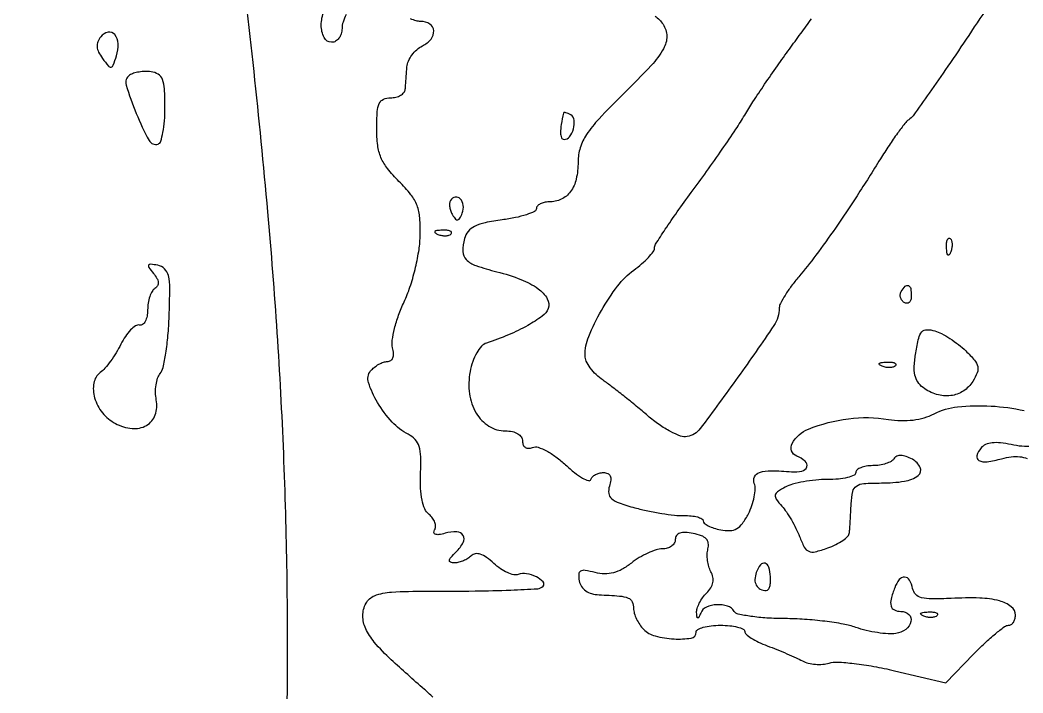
# Model space of a CAD drawing. Extents: x 0 to 5034, y 0 to 2560.
# Drawn here: x 2318.6 to 2463.1, y 1489.2 to 1586.2 of the extents above; entities that cross this region are included whole.
import ezdxf

# ---------------------------------------------------------------- set-up
doc = ezdxf.new("R2010")
doc.units = 0

msp = doc.modelspace()

# ---------------------------------------------------------------- linework, layer by layer
for points in [[(2456.480942, 1621, 0.000005), (2458.61724, 1624.110682, 0.000002), (2461.404255, 1628.169004, 0.000002), (2464.338546, 1632.441864, 0.000003), (2466.972495, 1636.277459, 0.003077)], [(2349.973233, 1599, -0.00785), (2354.266773, 1558.56837, -0.012335), (2356.550716, 1523.710547, -0.012671), (2357.078713, 1489.472589, -0.008938), (2356.009063, 1451, -0.002717)], [(2458.491126, 1588.806207, 0.001919), (2455.272092, 1584, -0.003159), (2452.271546, 1579.543955, -0.004675), (2449.579387, 1575.67803, -0.002199), (2447.247046, 1572.42508, -0.088487), (2446.619123, 1571.818825, 0.079984), (2446.068627, 1571.304998, 0.008363), (2445.006052, 1569.888179, 0.010199), (2443.79539, 1568.142482, 0.008004), (2442.552344, 1566.202958, -0.005338), (2439.180704, 1560.879939, -0.007643), (2436.069464, 1556.239083, -0.008696), (2433.251444, 1552.318866, -0.015579), (2430.783416, 1549.215204, 0.016578), (2429.716894, 1547.868485, 0.020224), (2428.814276, 1546.53835, 0.019171), (2428.153702, 1545.377733, 0.117969), (2427.988588, 1544.715204, -0.147202), (2427.200576, 1542.182991, -0.006882), (2422.023642, 1534.740546, -0.005931), (2416.594786, 1527.347476, -0.186825), (2414.710732, 1526.176337, -0.13755), (2413.772691, 1526.257795, -0.031768), (2412.312624, 1526.915995, -0.030482), (2410.66935, 1527.91893, -0.025701), (2409.059549, 1529.169114, 0.005645), (2407.390585, 1530.576042, 0.004566), (2405.568668, 1532.049328, 0.004616), (2403.862714, 1533.377779, 0.011875), (2402.598816, 1534.296685, -0.041781), (2401.604502, 1535.114671, -0.042171), (2400.763402, 1536.084205, -0.045662), (2400.183211, 1537.054245, -0.112412), (2400, 1537.858856, -0.097477), (2400.542139, 1540.61328, -0.032318), (2402.353762, 1544.332286, -0.032848), (2404.696103, 1547.87968, -0.071347), (2407.013807, 1550.168329, 0.018674), (2408.157367, 1551.081753, 0.024695), (2409.122806, 1552.000652, 0.02349), (2409.831377, 1552.818815, 0.168253), (2410, 1553.305727, -0.141949), (2410.175929, 1553.912933, -0.004659), (2411.560602, 1556.057386, -0.008569), (2413.277002, 1558.567306, -0.005818), (2415.312686, 1561.367668, 0.004741), (2417.520912, 1564.391672, 0.004205), (2419.762697, 1567.579878, 0.004224), (2421.732478, 1570.484088, 0.012888), (2423.00129, 1572.5, -0.010291), (2424.195704, 1574.419749, -0.004362), (2425.872318, 1576.946329, -0.004314), (2427.709683, 1579.61352, -0.005632), (2429.438604, 1582.01942, 0.001924), (2431.066876, 1584.250167, 0.002224), (2432.600715, 1586.388569, 0.001987)], [(2365.593488, 1587.005988, 0.038053), (2365.144062, 1585.911412, 0.078545), (2365, 1585, -0.072314), (2364.888136, 1584.230589, -0.08892), (2364.5625, 1583.583333, -0.10214), (2364.075754, 1583.153209, -0.130775), (2363.5, 1583, -0.287156), (2362.419424, 1583.67636, -0.114184), (2362.012438, 1585.455508, -0.094993), (2362.407469, 1587.488507, -0.171465)], [(2378.06158, 1488.622854, 0.02196), (2376.859134, 1489.766071, -0.006321), (2372.078649, 1494.034599, -0.033166), (2369.644982, 1496.579989, -0.064139), (2368.41388, 1498.506813, -0.110559), (2368, 1500.355689, -0.123934), (2368.456214, 1502.167969, -0.177104), (2369.683545, 1503.259721, -0.081399), (2372.137578, 1503.79302, -0.01342), (2377, 1503.913188, 0.003017), (2384.160732, 1503.941139, 0.007874), (2389.307518, 1504.073358, 0.004652), (2393.180448, 1504.270021, 0.183354), (2393.949143, 1504.615809, 0.403442), (2393.961089, 1505.262938, 0.09413), (2392.996976, 1505.972714, 0.068029), (2391.565707, 1506.432851, 0.136237), (2390.392406, 1506.320339, -0.149571), (2389.741271, 1506.275034, -0.049308), (2388.822253, 1506.585731, -0.043946), (2387.811899, 1507.15405, -0.037468), (2386.857239, 1507.918376, 0.030599), (2385.803728, 1508.785833, 0.076404), (2384.919504, 1509.24074, 0.119319), (2384.192352, 1509.302792, 0.159587), (2383.605517, 1509.005517, -0.057473), (2383.120111, 1508.620494, -0.038909), (2382.492513, 1508.295371, -0.03909), (2381.827203, 1508.073373, -0.061055), (2381.228571, 1508, -0.066342), (2380.630563, 1508.079697, -0.375661), (2380.466497, 1508.326268, -0.149237), (2380.662773, 1508.756654, -0.015311), (2381.437763, 1509.58062, 0.069584), (2382.457478, 1510.931906, 0.267728), (2382.44161, 1511.944221, 0.260482), (2381.550395, 1512.45722, 0.06721), (2379.842632, 1512.248596, -0.026584), (2378.957462, 1512.066745, -0.114899), (2378.425907, 1512.109001, -0.306262), (2378.23889, 1512.345888, -0.15817), (2378.332618, 1512.72917, 0.140393), (2378.470392, 1513.218203, 0.084177), (2378.366167, 1513.817073, 0.072485), (2378.041968, 1514.432294, 0.062173), (2377.540577, 1514.966324, -0.116135), (2376.930951, 1515.773532, -0.0524), (2376.522656, 1517.044205, -0.040891), (2376.311612, 1518.731093, -0.02197), (2376.314147, 1520.829631, 0.017505), (2376.3391, 1523.291603, 0.069415), (2376.093484, 1524.78062, 0.110921), (2375.523678, 1525.768857, 0.088688), (2374.542575, 1526.514569, -0.08873), (2372.209772, 1528.287981, -0.0521), (2370.110936, 1531.108751, -0.053407), (2368.806518, 1533.961453, -0.259309), (2369.122574, 1535.647692, -0.049667), (2369.646866, 1536.165131, -0.041914), (2370.292365, 1536.60276, -0.043809), (2370.955725, 1536.902542, -0.084421), (2371.528825, 1537, 0.147826), (2372.015118, 1537.146985, 0.155662), (2372.32668, 1537.536311, 0.107011), (2372.42364, 1538.165749, 0.048891), (2372.292074, 1538.991109, -0.099584), (2372.230887, 1540.058446, -0.025882), (2372.562402, 1541.754749, -0.025266), (2373.15043, 1543.688004, -0.023408), (2373.943516, 1545.603222, 0.030256), (2374.786029, 1547.719284, 0.019264), (2375.518448, 1550.267367, 0.019346), (2376.045486, 1552.831988, 0.033719), (2376.254765, 1554.992094, 0.024326), (2376.202052, 1557.698975, 0.074752), (2375.807868, 1559.484011, 0.077447), (2374.914988, 1561.039309, 0.027423), (2373.196942, 1562.956904, -0.028599), (2371.545827, 1564.808534, -0.068555), (2370.611393, 1566.388336, -0.069453), (2370.145685, 1568.149195, -0.029978), (2370, 1570.576923, -0.014413), (2370.070024, 1573.005687, -0.092012), (2370.363043, 1574.197115, -0.187641), (2370.96636, 1574.788211, -0.101395), (2372, 1575, 0.060043), (2372.772685, 1575.093125, 0.074063), (2373.443725, 1575.367188, 0.088436), (2373.913696, 1575.772785, 0.150506), (2374.106299, 1576.25, 0.001295), (2374.157046, 1576.865627, 0.000516), (2374.223585, 1577.710166, 0.00051), (2374.293498, 1578.621406, 0.000642), (2374.356299, 1579.465458, -0.086724), (2374.564445, 1580.294449, -0.054495), (2375.069001, 1581.159757, -0.052731), (2375.774176, 1581.928737, -0.064809), (2376.580726, 1582.473279, 0.104521), (2377.81683, 1583.458035, 0.191408), (2378.20587, 1584.666018, 0.23832), (2377.639905, 1585.62189, 0.143038), (2376.345238, 1586, -0.066673), (2375.674451, 1586.089846, -0.035752), (2374.884822, 1586.367188, -0.034858)], [(2410.089318, 1586.767521, -0.093883), (2411.234687, 1585.600296, -0.144437), (2411.772988, 1583.871393, -0.13402), (2411.31019, 1582.070214, -0.059146), (2409.541954, 1579.675888, -0.009631), (2405.5, 1575.536766, 0.009343), (2402.017211, 1571.97435, 0.042122), (2400.208453, 1569.696994, 0.071737), (2399.308655, 1567.804372, 0.075283), (2399, 1565.766027, -0.053715), (2398.733169, 1563.28943, -0.104094), (2397.921105, 1561.481176, -0.128477), (2396.588154, 1560.390631, -0.107955), (2394.8, 1560, 0.051673), (2394.111283, 1559.928634, 0.071585), (2393.52875, 1559.716368, 0.091602), (2393.137255, 1559.402971, 0.180175), (2393, 1559.034443, -0.293765), (2392.734814, 1558.622036, -0.027485), (2391.55649, 1558.16103, -0.028392), (2389.969191, 1557.736723, -0.01814), (2388.085922, 1557.41701, 0.018084), (2385.60701, 1556.996464, 0.064289), (2384.087175, 1556.471437, 0.104659), (2383.163484, 1555.740274, 0.109657), (2382.63416, 1554.709026, 0.067821), (2382.411341, 1552.866453, 0.19224), (2382.900419, 1551.693149, 0.118086), (2384.27245, 1550.831179, 0.019225), (2387.309356, 1549.933518, -0.029764), (2390.777914, 1548.828309, -0.064074), (2393.240088, 1547.496142, -0.102087), (2394.560918, 1546.059448, -0.230545), (2394.685809, 1544.623616, -0.146045), (2393.84793, 1543.536065, -0.028659), (2391.743096, 1542.195808, -0.027667), (2388.979436, 1540.84584, -0.020719), (2385.805173, 1539.659619, 0.131207), (2385.091871, 1539.195215, 0.052869), (2384.404237, 1538.246362, 0.046239), (2383.826503, 1536.983513, 0.037819), (2383.443054, 1535.548144, 0.080076), (2383.361213, 1532.356314, 0.100847), (2384.33157, 1529.570604, 0.117849), (2386.162299, 1527.685702, 0.142289), (2388.523053, 1527, -0.048286), (2389.54225, 1526.901343, -0.085759), (2390.328353, 1526.601772, -0.114376), (2390.82116, 1526.130604, -0.146045), (2391, 1525.531385, 0.094554), (2391.105116, 1524.980505, 0.160301), (2391.402878, 1524.623377, 0.151081), (2391.869382, 1524.50027, 0.08131), (2392.457292, 1524.621985, -0.171617), (2393.245508, 1524.642865, -0.043618), (2394.441681, 1524.136258, -0.038401), (2395.815096, 1523.266437, -0.027659), (2397.207292, 1522.101799, 0.01993), (2398.494375, 1520.990848, 0.037324), (2399.630684, 1520.217432, 0.051605), (2400.484319, 1519.836344, 0.411761), (2400.833333, 1520.011199, -0.118556), (2401.071049, 1520.38939, -0.068945), (2401.504691, 1520.70954, -0.062711), (2402.058434, 1520.926247, -0.062022), (2402.650721, 1521, -0.100186), (2403.267387, 1520.875185, -0.190528), (2403.623207, 1520.526023, -0.13741), (2403.710484, 1519.929135, -0.044883), (2403.516576, 1519.052226, 0.105994), (2403.415249, 1518.001432, 0.190215), (2403.817943, 1517.248286, 0.093829), (2404.899306, 1516.633809, 0.015552), (2407.199188, 1515.926081, 0.015103), (2409.047363, 1515.479241, 0.012403), (2411.044449, 1515.111265, 0.012592), (2412.897315, 1514.864832, 0.032158), (2414.25, 1514.806972, -0.028107), (2415.303724, 1514.770442, -0.044494), (2416.192187, 1514.608967, -0.055933), (2416.814168, 1514.360206, -0.276377), (2417, 1514.049694, 0.229156), (2417.167904, 1513.702579, 0.049093), (2417.74668, 1513.330276, 0.042009), (2418.568375, 1512.99295, 0.029182), (2419.541889, 1512.747241, 0.055664), (2420.884986, 1512.642712, 0.123833), (2421.864113, 1512.924217, 0.1069), (2422.682625, 1513.670629, 0.035314), (2423.534812, 1515.067319, 0.035717), (2424.045787, 1516.256456, 0.03553), (2424.383381, 1517.508282, 0.037806), (2424.516361, 1518.641536, 0.102265), (2424.385934, 1519.436655, -0.203717), (2424.420211, 1520.40109, -0.210438), (2425.137603, 1521.028409, -0.08041), (2426.808108, 1521.269303, -0.017121), (2429.75, 1521.117675, 0.074094), (2431.248704, 1521.210992, 0.265522), (2431.937569, 1521.826441, 0.306419), (2431.709275, 1522.6446, 0.084603), (2430.5, 1523.361626, -0.456568), (2429.834874, 1525.196357, -0.171576), (2432.17668, 1527.259137, -0.064094), (2437.944422, 1528.758199, -0.071328), (2443.691086, 1528.665388, 0.032525), (2445.512462, 1528.494523, 0.037528), (2447.254341, 1528.575597, 0.039952), (2448.861209, 1528.903657, 0.049371), (2450.279684, 1529.470077, -0.094782), (2453.673935, 1530.481412, -0.039342), (2458.478023, 1530.586823, -0.039366), (2463.254437, 1529.936135, -0.091744)], [(2322.927894, 1251.294968, 0.000022), (2409.49966, 1250.401181, 0.000401)], [(2464.444387, 1524.795491, -0.041092), (2462.9416, 1524.790256, -0.035808), (2461.38557, 1525.025808, 0.027603), (2459.855451, 1525.283164, 0.055397), (2458.631841, 1525.284098, 0.073971), (2457.69613, 1525.037591, 0.118756), (2457.038195, 1524.546022, 0.102313), (2456.447673, 1523.435719, 0.358247), (2456.743089, 1522.743019, 0.158647), (2457.919177, 1522.547178, 0.032419), (2460.006559, 1523.001881, -0.038514), (2461.398098, 1523.287308, -0.061191), (2462.612465, 1523.291061, -0.068321), (2463.692433, 1523.008886, -0.064248)]]:
    msp.add_lwpolyline(points, format="xyb")
for points in [[(2330.240303, 1583.789547, 0.078707), (2329.822083, 1583.084892, 0.115436), (2329.715746, 1582.375008, 0.095943), (2329.933151, 1581.596933, 0.041926), (2330.493392, 1580.67815, 0.013572), (2331.346062, 1579.57612, 0.271024), (2331.729726, 1579.433542, 0.265351), (2332.047641, 1579.697147, 0.013111), (2332.510045, 1581.031648, 0.084451), (2332.756103, 1582.792614, 0.16624), (2332.265112, 1584.100457, 0.280356), (2331.305819, 1584.434958, 0.168289)], [(2334.390875, 1578.255728, 0.328084), (2333.893587, 1576.84383, 0.02428), (2335.358356, 1572.754367, 0.024351), (2337.202055, 1568.850158, 0.365784), (2338.498685, 1568.332895, 0.242742), (2338.889457, 1568.73366, 0.02702), (2339.205864, 1570.012892, 0.028052), (2339.427209, 1571.675434, 0.019069), (2339.5, 1573.583333, 0.01323), (2339.428628, 1576.280196, 0.079176), (2339.135302, 1577.650082, 0.16119), (2338.529846, 1578.385777, 0.109282), (2337.5, 1578.755728, 0.038715), (2336.652857, 1578.797935, 0.032973), (2335.761694, 1578.71434, 0.034302), (2334.957979, 1578.527826, 0.07552)], [(2396.923489, 1572.809017, 0.016663), (2396.569889, 1571.145076, 0.047861), (2396.475124, 1569.969263, 0.088289), (2396.614012, 1569.252307, 0.310247), (2396.981495, 1569, 0.233759), (2397.784685, 1569.39721, 0.095942), (2398.340063, 1570.515478, 0.095519), (2398.439157, 1571.764074, 0.230444), (2397.956326, 1572.526992, 0.025609), (2397.584083, 1572.731495, 0.046182), (2397.258446, 1572.853642, 0.066853), (2397.021062, 1572.885414, 0.344656)], [(2380.635081, 1560.218566, 0.116479), (2380.500026, 1559.813281, 0.057006), (2380.513244, 1559.265846, 0.052041), (2380.660145, 1558.670761, 0.051938), (2380.92682, 1558.118408, 0.03936), (2381.355474, 1557.533274, 0.268353), (2381.680389, 1557.419978, 0.227867), (2381.9802, 1557.64177, 0.029854), (2382.317163, 1558.384129, 0.120613), (2382.459513, 1559.504837, 0.158399), (2382.034166, 1560.437418, 0.257132), (2381.31368, 1560.680455, 0.212933)], [(2378.8125, 1555.316886, 0.051402), (2379.359369, 1555.160852, 0.05415), (2379.916927, 1555.123424, 0.060344), (2380.402231, 1555.202593, 0.126455), (2380.729167, 1555.395833, 0.296942), (2380.77538, 1555.614691, 0.208169), (2380.592839, 1555.799335, 0.077125), (2380.112848, 1555.910055, 0.028489), (2379.416667, 1555.921053, 0.018894), (2378.670344, 1555.862007, 0.168741), (2378.37858, 1555.720685, 0.470617), (2378.395823, 1555.538436, 0.054073)], [(2452.683114, 1552.8125, -0.054073), (2452.461564, 1552.395823, -0.470617), (2452.279315, 1552.37858, -0.168741), (2452.137993, 1552.670344, -0.018894), (2452.078947, 1553.416667, -0.028489), (2452.089945, 1554.112848, -0.077125), (2452.200665, 1554.592839, -0.208169), (2452.385309, 1554.77538, -0.296942), (2452.604167, 1554.729167, -0.126455), (2452.797407, 1554.402231, -0.060344), (2452.876576, 1553.916927, -0.05415), (2452.839148, 1553.359369, -0.051402)], [(2337.83039, 1549.704367, -0.04089), (2338.332256, 1548.98782, -0.107728), (2338.52518, 1548.395011, -0.157322), (2338.421661, 1547.914248, -0.123891), (2338.048558, 1547.530011, 0.126611), (2337.64562, 1547.110574, 0.046587), (2337.308014, 1546.35529, 0.04246), (2337.077485, 1545.422857, 0.039397), (2337, 1544.440983, -0.046469), (2336.914135, 1543.519071, -0.077513), (2336.654419, 1542.785932, -0.112517), (2336.269396, 1542.346293, -0.212009), (2335.816752, 1542.25, 0.202386), (2335.260293, 1542.142314, 0.052581), (2334.545142, 1541.545313, 0.044828), (2333.804378, 1540.630281, 0.0329), (2333.149449, 1539.5, -0.022051), (2332.472587, 1538.271198, -0.019766), (2331.66654, 1537.059767, -0.020225), (2330.855784, 1536.030239, -0.056712), (2330.185238, 1535.405591, 0.191888), (2329.250088, 1533.897146, 0.116249), (2329.368597, 1531.770636, 0.097896), (2330.495963, 1529.617274, 0.100822), (2332.348016, 1528.081339, 0.098372), (2334.750971, 1527.350415, 0.156352), (2336.835018, 1527.796836, 0.179309), (2338.086099, 1529.298134, 0.132969), (2338.250421, 1531.470338, -0.04347), (2338.141423, 1532.535258, -0.040062), (2338.212849, 1533.63314, -0.042514), (2338.440014, 1534.603229, -0.094713), (2338.804666, 1535.264637, 0.12012), (2339.224799, 1536.126379, 0.014725), (2339.61366, 1538.203308, 0.016745), (2339.925081, 1540.740105, 0.013104), (2340.09824, 1543.508891, 0.007181), (2340.186317, 1547.531836, 0.056796), (2339.989532, 1549.382356, 0.146785), (2339.446408, 1550.351282, 0.145478), (2338.45773, 1550.865339, 0.017081), (2337.427322, 1551.027808, 0.308683), (2337.145638, 1550.882383, 0.289015), (2337.167637, 1550.555931, 0.015686)], [(2447, 1546.440983, -0.067432), (2446.925389, 1545.890269, -0.140899), (2446.701458, 1545.524436, -0.190788), (2446.36964, 1545.397824, -0.136093), (2445.983688, 1545.510081, -0.090427), (2445.639411, 1545.820631, -0.095498), (2445.434921, 1546.22714, -0.099685), (2445.401101, 1546.665803, -0.108373), (2445.542705, 1547.069098, -0.050477), (2446.13314, 1547.838655, -0.315493), (2446.592818, 1547.933879, -0.25701), (2446.914842, 1547.519563, -0.039415)], [(2454.842587, 1538.531973, -0.023012), (2456.111948, 1537.187712, -0.121868), (2456.565441, 1536.290939, -0.153646), (2456.49431, 1535.395319, -0.043549), (2455.85204, 1534.134686, -0.110294), (2454.485318, 1532.747443, -0.112985), (2452.670017, 1532.088643, -0.105532), (2450.647676, 1532.265373, -0.0858), (2448.702724, 1533.25, -0.084382), (2447.930551, 1534.05818, -0.097065), (2447.514961, 1535.039142, -0.069105), (2447.423219, 1536.362422, -0.023721), (2447.646428, 1538.274593, -0.016992), (2448.065151, 1540.365775, -0.121705), (2448.531791, 1541.275793, -0.218454), (2449.232214, 1541.592461, -0.07081), (2450.384833, 1541.42188, -0.049869), (2451.361187, 1541.022863, -0.02189), (2452.566805, 1540.314206, -0.021405), (2453.790646, 1539.444233, -0.02682)], [(2444.729167, 1536.395833, -0.126455), (2444.402231, 1536.202593, -0.060344), (2443.916927, 1536.123424, -0.05415), (2443.359369, 1536.160852, -0.051402), (2442.8125, 1536.316886, -0.054073), (2442.395823, 1536.538436, -0.470617), (2442.37858, 1536.720685, -0.168741), (2442.670344, 1536.862007, -0.018894), (2443.416667, 1536.921053, -0.028489), (2444.112848, 1536.910055, -0.077125), (2444.592839, 1536.799335, -0.208169), (2444.77538, 1536.614691, -0.296942)], [(2444.501671, 1523.002704, -0.130416), (2444.094292, 1522.61717, -0.045506), (2443.346966, 1522.294544, -0.041457), (2442.420782, 1522.074045, -0.037732), (2441.440983, 1522, 0.039081), (2440.50628, 1521.92683, 0.058208), (2439.717039, 1521.70625, 0.076538), (2439.179376, 1521.382793, 0.222681), (2439, 1521, -0.297977), (2438.746687, 1520.612687, -0.042832), (2437.805688, 1520.29375, -0.037102), (2436.492424, 1520.072373, -0.023211), (2434.934259, 1520, 0.023261), (2433.229681, 1519.920658, 0.020658), (2431.470269, 1519.682872, 0.021173), (2429.90454, 1519.33605, 0.057831), (2428.851294, 1518.920415, 0.02613), (2427.734911, 1518.245677, 0.201099), (2427.407982, 1517.744491, 0.204785), (2427.539199, 1517.165567, 0.027179), (2428.347433, 1516.168585, -0.035186), (2429.001243, 1515.335179, -0.017239), (2429.71889, 1514.191542, -0.01701), (2430.386127, 1512.946345, -0.023648), (2430.891079, 1511.786483, 0.029533), (2431.587085, 1510.237798, 0.17787), (2432.22936, 1509.65449, 0.159081), (2433.137945, 1509.591018, 0.022418), (2434.960682, 1510.136138, 0.030632), (2436.13094, 1510.626333, 0.039282), (2437.134194, 1511.22287, 0.043667), (2437.855667, 1511.833331, 0.177243), (2438.091893, 1512.347825, 0.003947), (2438.137275, 1512.97974, 0.000916), (2438.203236, 1514.042799, 0.000945), (2438.274619, 1515.26695, 0.000926), (2438.341893, 1516.5, -0.036524), (2438.565047, 1518.266366, -0.194705), (2439.090066, 1519.062003, -0.136508), (2440.138098, 1519.422826, -0.01506), (2442.699681, 1519.5, 0.038019), (2446.002403, 1519.751494, 0.125621), (2447.995084, 1520.598535, 0.3511), (2448.277018, 1521.73282, 0.163358), (2447.168048, 1522.910064, 0.034921), (2446.236556, 1523.327812, 0.079426), (2445.481778, 1523.475515, 0.116757), (2444.906248, 1523.360208, 0.14782)], [(2413, 1511.361328, -0.135909), (2412.856236, 1510.842199, -0.100327), (2412.452115, 1510.39989, -0.086648), (2411.847635, 1510.10218, -0.071313), (2411.134859, 1510, 0.077668), (2410.239526, 1509.860079, 0.029619), (2409.058767, 1509.4031, 0.028465), (2407.812503, 1508.745699, 0.03106), (2406.686448, 1507.968, -0.038499), (2405.344632, 1507.070442, -0.064379), (2404.087545, 1506.562486, -0.070035), (2402.820405, 1506.41536, -0.05547), (2401.452603, 1506.601252, 0.01989), (2400.008737, 1506.903165, 0.165749), (2399.358818, 1506.796844, 0.271802), (2399.087261, 1506.353276, 0.053283), (2399.172745, 1505.383252, 0.095571), (2399.496972, 1504.582962, 0.096597), (2400.09468, 1503.964194, 0.085122), (2400.949736, 1503.561361, 0.05674), (2402.021731, 1503.391569, -0.008113), (2404.964535, 1503.214935, -0.074995), (2406.205044, 1502.929857, -0.191548), (2406.787545, 1502.382719, -0.109986), (2407, 1501.428571, 0.072518), (2407.102837, 1500.72325, 0.038733), (2407.419643, 1499.899107, 0.03757), (2407.881804, 1499.091033, 0.047729), (2408.428571, 1498.428571, 0.132991), (2410.112928, 1497.462008, 0.05004), (2412.821342, 1497.034535, 0.052986), (2415.277617, 1497.155802, 0.369452), (2416, 1498, -0.277684), (2416.232098, 1498.385692, -0.052312), (2417.028125, 1498.70625, -0.042582), (2418.158889, 1498.927458, -0.027026), (2419.5, 1499, -0.023699), (2420.84132, 1498.936389, -0.037816), (2421.971875, 1498.741888, -0.044076), (2422.779916, 1498.46144, -0.295322), (2423, 1498.12132, 0.221275), (2423.192019, 1497.708673, 0.03243), (2423.954688, 1497.146862, 0.031544), (2425.005162, 1496.563413, 0.022238), (2426.25, 1496.037906, -0.006797), (2427.62715, 1495.50601, -0.005646), (2429.077748, 1494.903851, -0.005705), (2430.39418, 1494.322012, -0.015321), (2431.312548, 1493.869049, 0.061765), (2432.154715, 1493.546776, 0.039708), (2433.188068, 1493.377114, 0.039525), (2434.243186, 1493.372524, 0.058234), (2435.152018, 1493.548249, -0.091549), (2436.361566, 1493.699917, -0.014524), (2438.753696, 1493.491528, -0.015686), (2441.589617, 1493.070717, -0.013151), (2444.566732, 1492.451772), (2451.954523, 1490.711975), (2455.97615, 1494.855987, -0.01156), (2457.589578, 1496.443384, -0.016081), (2459.110501, 1497.782696, -0.012507), (2460.417958, 1498.807549, -0.161329), (2460.998889, 1499, 0.141724), (2461.380652, 1499.110428, 0.099762), (2461.705924, 1499.42083, 0.084654), (2461.925035, 1499.885027, 0.068133), (2462, 1500.432612, 0.232064), (2461.390449, 1501.675211, 0.100715), (2459.696375, 1502.510182, 0.05724), (2456.850505, 1502.919432, 0.020377), (2452.73666, 1502.868922, -0.012123), (2449.965096, 1502.789129, -0.064076), (2448.459939, 1502.975874, -0.136658), (2447.619923, 1503.46024, -0.147522), (2447.18156, 1504.29575, 0.079831), (2446.740347, 1505.506044, 0.25917), (2446.039384, 1505.940366, 0.244128), (2445.264171, 1505.583562, 0.073669), (2444.606989, 1504.418213, 0.029106), (2444.085385, 1502.779791, 0.127066), (2444.088171, 1501.770736, 0.224239), (2444.560121, 1501.206672, 0.108648), (2445.5, 1501, -0.18815), (2446.642998, 1500.554106, -0.270804), (2446.954094, 1499.541147, -0.179007), (2446.200257, 1498.403521, -0.122176), (2444.75, 1497.810472, -0.053294), (2443.643385, 1497.767796, -0.021262), (2442.132812, 1497.935338, -0.020753), (2440.50506, 1498.255955, -0.024553), (2439, 1498.697028, 0.039058), (2437.200778, 1499.168152, 0.013775), (2434.562649, 1499.568147, 0.013578), (2431.627403, 1499.85012, 0.015515), (2428.809017, 1499.956107, -0.013878), (2426.200743, 1500.045643, -0.019951), (2423.901963, 1500.280856, -0.016242), (2422.063099, 1500.604741, -0.205417), (2421.5, 1501, 0.177735), (2420.529889, 1501.761377, 0.09157), (2418.978769, 1501.965743, 0.093288), (2417.481776, 1501.603101, 0.193244), (2416.662281, 1500.75, -0.011978), (2416.395445, 1500.13181, -0.326182), (2416.248905, 1500.05008, -0.347711), (2416.134872, 1500.165423, -0.012687), (2416.078947, 1500.821429, -0.091821), (2416.155113, 1501.435231, -0.040237), (2416.465646, 1502.197143, -0.038046), (2416.935713, 1502.975142, -0.041484), (2417.50623, 1503.649087, 0.056798), (2418.106033, 1504.403187, 0.089197), (2418.412758, 1505.169958, 0.097673), (2418.418851, 1505.944, 0.081014), (2418.136992, 1506.719692, -0.057672), (2417.834674, 1507.444852, -0.037906), (2417.651257, 1508.331457, -0.03793), (2417.603888, 1509.234639, -0.058154), (2417.712806, 1510.009772, 0.098738), (2417.760987, 1510.82628, 0.158085), (2417.459009, 1511.449079, 0.114984), (2416.756532, 1511.906099, 0.039756), (2415.582044, 1512.229067, 0.032538), (2414.424563, 1512.373135, 0.09604), (2413.633533, 1512.267532, 0.161985), (2413.174767, 1511.922103, 0.152216)], [(2424.67589, 1506.597766, 0.083739), (2424.473791, 1505.597279, 0.134561), (2424.675395, 1504.756299, 0.151901), (2425.250935, 1504.202114, 0.116777), (2426.104518, 1504, 0.244103), (2426.388541, 1504.147447, 0.078226), (2426.604912, 1504.5875, 0.057472), (2426.726569, 1505.233906, 0.036616), (2426.725047, 1506, 0.052428), (2426.472794, 1507.386666, 0.255942), (2425.928124, 1507.930862, 0.316053), (2425.28128, 1507.710458, 0.066034)], [(2450.729167, 1500.395833, -0.126455), (2450.402231, 1500.202593, -0.060344), (2449.916927, 1500.123424, -0.05415), (2449.359369, 1500.160852, -0.051402), (2448.8125, 1500.316886, -0.054073), (2448.395823, 1500.538436, -0.470617), (2448.37858, 1500.720685, -0.168741), (2448.670344, 1500.862007, -0.018894), (2449.416667, 1500.921053, -0.028489), (2450.112848, 1500.910055, -0.077125), (2450.592839, 1500.799335, -0.208169), (2450.77538, 1500.614691, -0.296942)]]:
    msp.add_lwpolyline(points, format="xyb", close=True)

doc.saveas('drawing.dxf')
